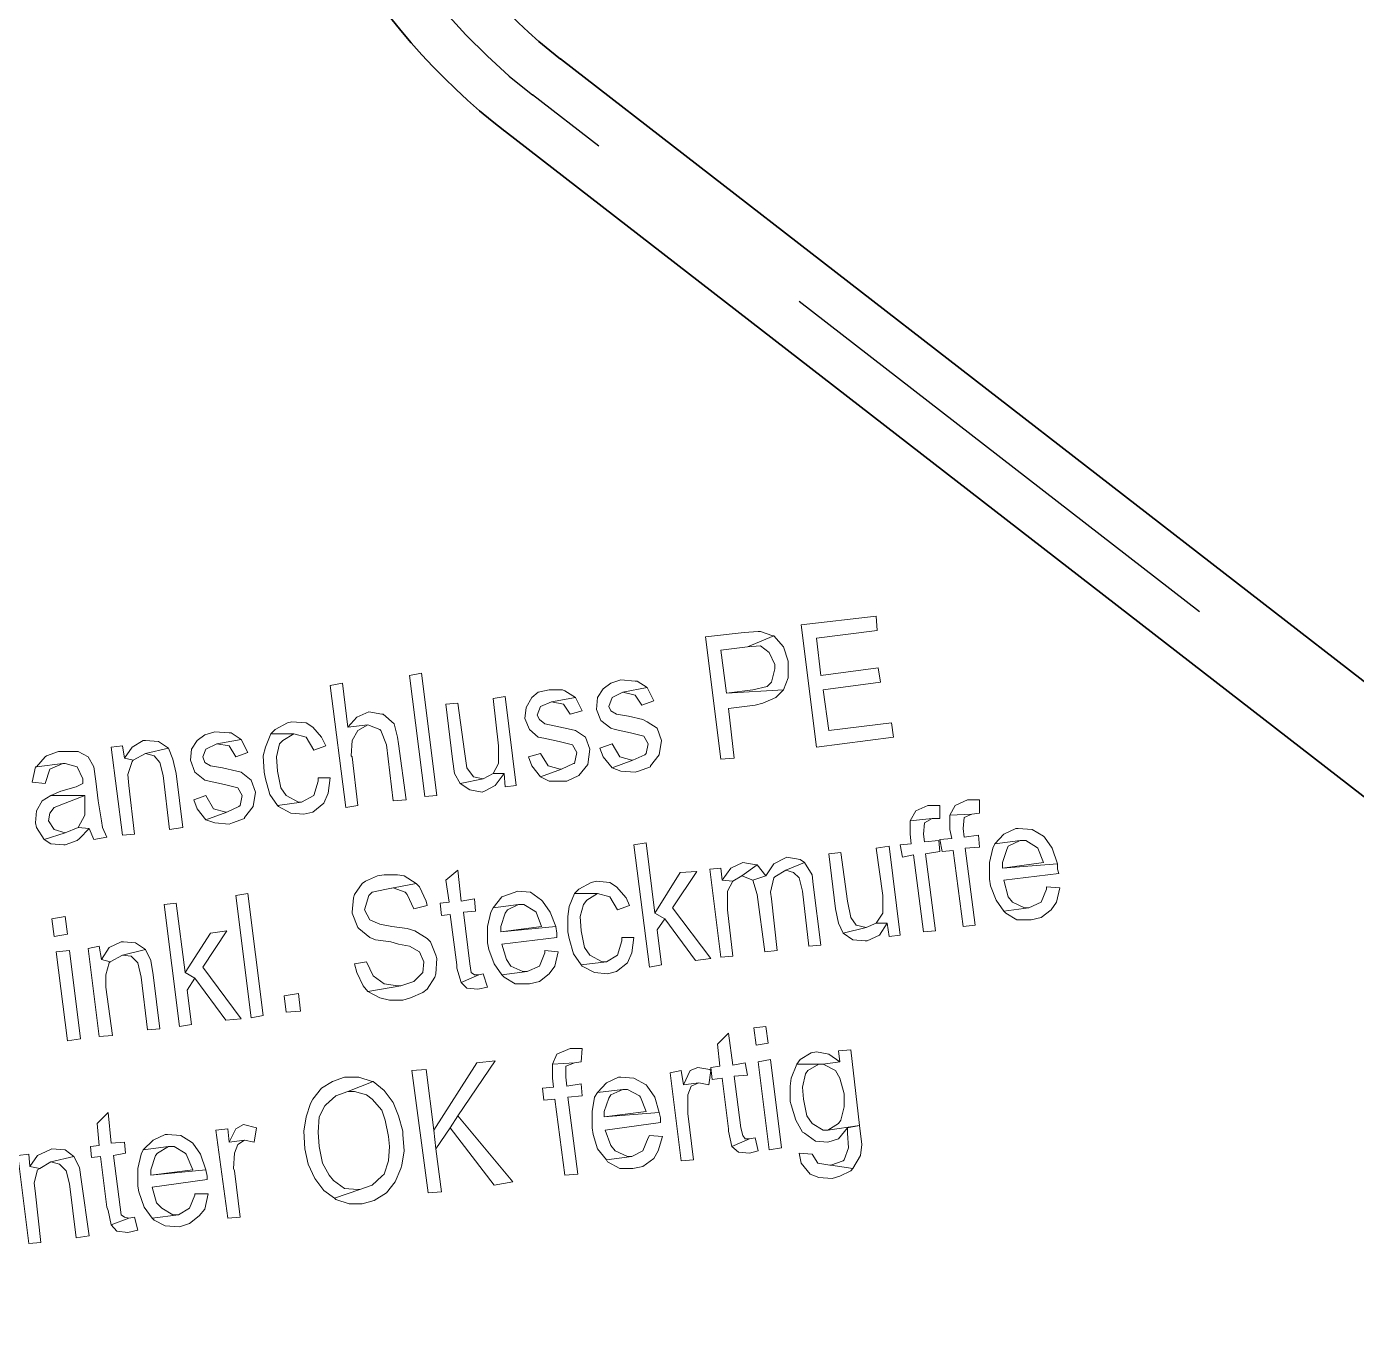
# Model space of a CAD drawing. Header units: metres. Extents: x 2713732.4 to 2713757.2, y 1226081.6 to 1226111.3.
# Drawn here: x 2713740.517 to 2713741.83, y 1226093.477 to 1226094.764 of the extents above; entities that cross this region are included whole.
import ezdxf

# ---------------------------------------------------------------- set-up
doc = ezdxf.new("R2010")
doc.units = ezdxf.units.M
doc.linetypes.add('DASHDOT', pattern=[1, 0.5, -0.25, 0, -0.25])
doc.layers.add('einlagen_boden_erstes_og', color=7, linetype='Continuous', true_color=0x000000)

msp = doc.modelspace()

# ---------------------------------------------------------------- linework, layer by layer
at = {"layer": 'einlagen_boden_erstes_og', "color": 150, "linetype": 'Continuous', "lineweight": 35, "true_color": 0x0080ff, "extrusion": (0.000477202, 0.001815, 0.999998)}
for p, q in [((2713742.5722, 1226093.5479, -0.1639), (2713741.0442, 1226094.7318, -0.1654)), ((2713742.5171, 1226093.4768, -0.1638), (2713740.989, 1226094.6607, -0.1652))]:
    msp.add_line(p, q, dxfattribs=at)
at = {"layer": 'einlagen_boden_erstes_og', "color": 7, "linetype": 'DASHDOT', "lineweight": 25, "extrusion": (0.000477202, 0.001815, 0.999998)}
msp.add_line((2713742.5446, 1226093.5124, -0.1639), (2713741.0166, 1226094.6962, -0.1653), dxfattribs=at)
at = {"layer": 'einlagen_boden_erstes_og', "color": 7, "lineweight": 0}
for points in [[(2713741.3558, 1226094.1818), (2713741.2819, 1226094.1731), (2713741.2971, 1226094.0525), (2713741.3731, 1226094.0623), (2713741.371, 1226094.0764), (2713741.309, 1226094.0688), (2713741.3036, 1226094.109), (2713741.3601, 1226094.1166), (2713741.3579, 1226094.1307), (2713741.3014, 1226094.1231), (2713741.2971, 1226094.1601), (2713741.3568, 1226094.1677)], [(2713741.2254, 1226094.1655), (2713741.1874, 1226094.1612), (2713741.2026, 1226094.0406), (2713741.2156, 1226094.0417), (2713741.2102, 1226094.0906), (2713741.2363, 1226094.0938), (2713741.2439, 1226094.096), (2713741.2569, 1226094.1014), (2713741.2645, 1226094.109), (2713741.208, 1226094.1058), (2713741.2026, 1226094.1481), (2713741.2287, 1226094.1514), (2713741.2547, 1226094.1622), (2713741.2537, 1226094.1622), (2713741.2417, 1226094.1666), (2713741.2395, 1226094.1666)], [(2713741.2547, 1226094.1622), (2713741.2287, 1226094.1514), (2713741.2417, 1226094.1525), (2713741.2504, 1226094.146), (2713741.2558, 1226094.134), (2713741.2558, 1226094.1297), (2713741.2526, 1226094.1166), (2713741.2482, 1226094.1123), (2713741.2341, 1226094.109), (2713741.208, 1226094.1058), (2713741.2645, 1226094.109), (2713741.2689, 1226094.121), (2713741.2689, 1226094.1362), (2713741.2689, 1226094.1373), (2713741.2645, 1226094.1514), (2713741.2645, 1226094.1514)], [(2713740.9104, 1226094.0037), (2713740.8952, 1226094.1231), (2713740.9071, 1226094.1253), (2713740.9223, 1226094.0047), (2713740.9104, 1226094.0037)], [(2713740.8289, 1226094.1155), (2713740.817, 1226094.1134), (2713740.8322, 1226093.9928), (2713740.8441, 1226093.995), (2713740.8387, 1226094.0428), (2713740.8376, 1226094.0438), (2713740.8387, 1226094.0591), (2713740.8441, 1226094.0688), (2713740.8539, 1226094.0743), (2713740.8344, 1226094.0721)], [(2713741.1038, 1226094.1188), (2713741.094, 1226094.1155), (2713741.0864, 1226094.1101), (2713741.0809, 1226094.1014), (2713741.0799, 1226094.0895), (2713741.0842, 1226094.0786), (2713741.094, 1226094.071), (2713741.0983, 1226094.0699), (2713741.1135, 1226094.0667), (2713741.1135, 1226094.0667), (2713741.1266, 1226094.0634), (2713741.1309, 1226094.0558), (2713741.1287, 1226094.046), (2713741.1276, 1226094.0449), (2713741.1157, 1226094.0395), (2713741.0951, 1226094.0319), (2713741.1038, 1226094.0286), (2713741.1179, 1226094.0276), (2713741.1211, 1226094.0286), (2713741.1331, 1226094.033), (2713741.1331, 1226094.0341), (2713741.1418, 1226094.0449), (2713741.1439, 1226094.0591), (2713741.1396, 1226094.071), (2713741.1298, 1226094.0775), (2713741.1255, 1226094.0797), (2713741.1114, 1226094.0829), (2713741.0994, 1226094.0851), (2713741.094, 1226094.0884), (2713741.0918, 1226094.0927), (2713741.0951, 1226094.1014), (2713741.1059, 1226094.1068), (2713741.1298, 1226094.1112), (2713741.12, 1226094.1177), (2713741.1179, 1226094.1177)], [(2713741.1298, 1226094.1112), (2713741.1059, 1226094.1068), (2713741.1179, 1226094.1036), (2713741.1244, 1226094.0938), (2713741.1363, 1226094.0982)], [(2713740.9897, 1226094.1025), (2713740.9777, 1226094.1003), (2713740.9832, 1226094.0536), (2713740.9832, 1226094.0514), (2713740.9832, 1226094.0362), (2713740.9777, 1226094.0265), (2713740.9886, 1226094.0265), (2713740.9897, 1226094.0134), (2713741.0006, 1226094.0145)], [(2713741.0331, 1226094.109), (2713741.0223, 1226094.1068), (2713741.0158, 1226094.1014), (2713741.0103, 1226094.0916), (2713741.0092, 1226094.0808), (2713741.0136, 1226094.0699), (2713741.0223, 1226094.0623), (2713741.0277, 1226094.0612), (2713741.0429, 1226094.058), (2713741.0429, 1226094.058), (2713741.056, 1226094.0547), (2713741.0603, 1226094.0471), (2713741.0581, 1226094.0362), (2713741.057, 1226094.0362), (2713741.0451, 1226094.0308), (2713741.0245, 1226094.0232), (2713741.0331, 1226094.0189), (2713741.0473, 1226094.0189), (2713741.0505, 1226094.0189), (2713741.0625, 1226094.0243), (2713741.0625, 1226094.0243), (2713741.0712, 1226094.0352), (2713741.0733, 1226094.0504), (2713741.069, 1226094.0623), (2713741.0592, 1226094.0688), (2713741.0549, 1226094.0699), (2713741.0397, 1226094.0732), (2713741.0288, 1226094.0753), (2713741.0234, 1226094.0797), (2713741.0212, 1226094.084), (2713741.0245, 1226094.0927), (2713741.0353, 1226094.0971), (2713741.0592, 1226094.1014), (2713741.0484, 1226094.1079), (2713741.0462, 1226094.109)], [(2713741.0592, 1226094.1014), (2713741.0353, 1226094.0971), (2713741.0473, 1226094.0949), (2713741.0538, 1226094.0851), (2713741.0657, 1226094.0884)], [(2713740.855, 1226094.0873), (2713740.8431, 1226094.0819), (2713740.8344, 1226094.0721), (2713740.8539, 1226094.0743), (2713740.8659, 1226094.0699), (2713740.867, 1226094.0688), (2713740.8724, 1226094.0547), (2713740.8789, 1226093.9993), (2713740.8919, 1226094.0004), (2713740.8843, 1226094.0558), (2713740.8832, 1226094.0623), (2713740.88, 1226094.0753), (2713740.8691, 1226094.0851), (2713740.868, 1226094.0851)], [(2713740.943, 1226094.096), (2713740.931, 1226094.0949), (2713740.9376, 1226094.0406), (2713740.9397, 1226094.0265), (2713740.9452, 1226094.0167), (2713740.968, 1226094.021), (2713740.9582, 1226094.0232), (2713740.9517, 1226094.0319), (2713740.9495, 1226094.0482)], [(2713740.779, 1226094.0775), (2713740.7746, 1226094.0764), (2713740.7627, 1226094.0699), (2713740.7583, 1226094.0656), (2713740.7811, 1226094.0656), (2713740.7931, 1226094.0623), (2713740.8007, 1226094.0493), (2713740.8126, 1226094.0536), (2713740.8083, 1226094.0623), (2713740.7996, 1226094.0721), (2713740.7931, 1226094.0764)], [(2713740.6345, 1226094.0591), (2713740.6323, 1226094.0591), (2713740.6215, 1226094.0525), (2713740.6139, 1226094.0417), (2713740.6225, 1226094.0395), (2713740.6345, 1226094.046), (2713740.6573, 1226094.0514), (2713740.6475, 1226094.058)], [(2713740.7029, 1226094.0677), (2713740.6932, 1226094.0645), (2713740.6856, 1226094.0591), (2713740.6801, 1226094.0504), (2713740.679, 1226094.0395), (2713740.6834, 1226094.0276), (2713740.6932, 1226094.0199), (2713740.6975, 1226094.0189), (2713740.7127, 1226094.0156), (2713740.7127, 1226094.0156), (2713740.7257, 1226094.0123), (2713740.7301, 1226094.0047), (2713740.7279, 1226093.995), (2713740.7268, 1226093.9939), (2713740.7149, 1226093.9884), (2713740.6942, 1226093.9808), (2713740.7029, 1226093.9776), (2713740.7171, 1226093.9765), (2713740.7203, 1226093.9776), (2713740.7323, 1226093.9819), (2713740.7323, 1226093.983), (2713740.7409, 1226093.9939), (2713740.7431, 1226094.008), (2713740.7388, 1226094.0199), (2713740.729, 1226094.0276), (2713740.7247, 1226094.0286), (2713740.7105, 1226094.0319), (2713740.6986, 1226094.0341), (2713740.6932, 1226094.0373), (2713740.691, 1226094.0428), (2713740.6942, 1226094.0504), (2713740.7051, 1226094.0558), (2713740.729, 1226094.0601), (2713740.7192, 1226094.0667), (2713740.7171, 1226094.0667)], [(2713740.729, 1226094.0601), (2713740.7051, 1226094.0558), (2713740.7171, 1226094.0536), (2713740.7236, 1226094.0428), (2713740.7355, 1226094.0471)], [(2713740.7583, 1226094.0656), (2713740.7529, 1226094.0525), (2713740.7507, 1226094.0438), (2713740.7518, 1226094.0276), (2713740.7529, 1226094.021), (2713740.7572, 1226094.0058), (2713740.7648, 1226093.995), (2713740.7887, 1226093.9982), (2713740.7855, 1226093.9982), (2713740.7735, 1226094.0047), (2713740.7681, 1226094.0123), (2713740.7648, 1226094.0286), (2713740.7638, 1226094.0428), (2713740.767, 1226094.0558), (2713740.7703, 1226094.0591), (2713740.7811, 1226094.0656)], [(2713740.553, 1226094.0482), (2713740.5487, 1226094.0482), (2713740.5367, 1226094.0438), (2713740.5356, 1226094.0428), (2713740.527, 1226094.033), (2713740.553, 1226094.0362), (2713740.5552, 1226094.0362), (2713740.5672, 1226094.033), (2713740.5726, 1226094.021), (2713740.5726, 1226094.0167), (2713740.5661, 1226094.0134), (2713740.5509, 1226094.0091), (2713740.5411, 1226094.0047), (2713740.5748, 1226094.0047), (2713740.5748, 1226093.9993), (2713740.5748, 1226093.9852), (2713740.5682, 1226093.9732), (2713740.5682, 1226093.9732), (2713740.5791, 1226093.9722), (2713740.5834, 1226093.9613), (2713740.5965, 1226093.9635), (2713740.5921, 1226093.9732), (2713740.591, 1226093.9798), (2713740.5878, 1226093.9993), (2713740.5856, 1226094.0189), (2713740.5834, 1226094.033), (2713740.578, 1226094.0428), (2713740.5682, 1226094.0482), (2713740.5661, 1226094.0482)], [(2713740.6117, 1226094.0536), (2713740.6008, 1226094.0525), (2713740.6117, 1226093.9656), (2713740.6236, 1226093.9667), (2713740.6182, 1226094.0145), (2713740.6171, 1226094.0254), (2713740.6215, 1226094.0384), (2713740.6225, 1226094.0395), (2713740.6139, 1226094.0417)], [(2713740.6573, 1226094.0514), (2713740.6345, 1226094.046), (2713740.6432, 1226094.0438), (2713740.6486, 1226094.0373), (2713740.6519, 1226094.0243), (2713740.6584, 1226093.9711), (2713740.6714, 1226093.9732), (2713740.6649, 1226094.0265), (2713740.6617, 1226094.0406)], [(2713741.0245, 1226094.046), (2713741.0125, 1226094.0428), (2713741.0158, 1226094.0341), (2713741.0245, 1226094.0232), (2713741.0451, 1226094.0308), (2713741.044, 1226094.0308), (2713741.0321, 1226094.0341), (2713741.0321, 1226094.0341)], [(2713741.0951, 1226094.0558), (2713741.0831, 1226094.0514), (2713741.0864, 1226094.0428), (2713741.0951, 1226094.0319), (2713741.1157, 1226094.0395), (2713741.1146, 1226094.0395), (2713741.1027, 1226094.0428), (2713741.1027, 1226094.0428)], [(2713740.527, 1226094.033), (2713740.5259, 1226094.033), (2713740.5226, 1226094.0178), (2713740.5356, 1226094.0167), (2713740.54, 1226094.0308), (2713740.54, 1226094.0308), (2713740.553, 1226094.0362)], [(2713740.805, 1226094.0221), (2713740.805, 1226094.0189), (2713740.8007, 1226094.0047), (2713740.8007, 1226094.0047), (2713740.7887, 1226093.9982), (2713740.7648, 1226093.995), (2713740.7659, 1226093.9939), (2713740.7779, 1226093.9874), (2713740.7909, 1226093.9863), (2713740.7996, 1226093.9884), (2713740.8105, 1226093.9971), (2713740.8148, 1226094.0069), (2713740.817, 1226094.0221)], [(2713740.9777, 1226094.0265), (2713740.968, 1226094.021), (2713740.9452, 1226094.0167), (2713740.9549, 1226094.0102), (2713740.9669, 1226094.008), (2713740.9691, 1226094.0091), (2713740.9799, 1226094.0145), (2713740.9886, 1226094.0265)], [(2713740.5411, 1226094.0047), (2713740.5324, 1226093.9993), (2713740.527, 1226093.9895), (2713740.5259, 1226093.9776), (2713740.527, 1226093.9732), (2713740.5346, 1226093.9613), (2713740.5552, 1226093.9678), (2713740.5443, 1226093.9711), (2713740.5389, 1226093.9798), (2713740.54, 1226093.9874), (2713740.5443, 1226093.9928), (2713740.5552, 1226093.9971), (2713740.5639, 1226094.0004), (2713740.5748, 1226094.0047)], [(2713740.6942, 1226094.0047), (2713740.6823, 1226094.0004), (2713740.6856, 1226093.9917), (2713740.6942, 1226093.9808), (2713740.7149, 1226093.9884), (2713740.7138, 1226093.9884), (2713740.7018, 1226093.9917), (2713740.7018, 1226093.9917)], [(2713741.4068, 1226093.995), (2713741.4068, 1226093.995), (2713741.3949, 1226093.9895), (2713741.3894, 1226093.9798), (2713741.4112, 1226093.9819), (2713741.4188, 1226093.9819), (2713741.4188, 1226093.995)], [(2713741.4459, 1226094.0004), (2713741.4459, 1226094.0004), (2713741.434, 1226093.995), (2713741.4285, 1226093.9852), (2713741.4503, 1226093.9863), (2713741.4579, 1226093.9874), (2713741.4579, 1226094.0004)], [(2713741.3894, 1226093.9798), (2713741.3894, 1226093.9667), (2713741.3905, 1226093.9569), (2713741.3797, 1226093.9559), (2713741.3818, 1226093.9439), (2713741.3927, 1226093.9461), (2713741.4025, 1226093.87), (2713741.4144, 1226093.8711), (2713741.4046, 1226093.9472), (2713741.4188, 1226093.9493), (2713741.4177, 1226093.9602), (2713741.4036, 1226093.9591), (2713741.4025, 1226093.9667), (2713741.4036, 1226093.9776), (2713741.4112, 1226093.9819)], [(2713741.4285, 1226093.9852), (2713741.4285, 1226093.9711), (2713741.4307, 1226093.9624), (2713741.4188, 1226093.9613), (2713741.4209, 1226093.9493), (2713741.4318, 1226093.9504), (2713741.4416, 1226093.8755), (2713741.4535, 1226093.8766), (2713741.4437, 1226093.9526), (2713741.4579, 1226093.9537), (2713741.4568, 1226093.9656), (2713741.4427, 1226093.9635), (2713741.4416, 1226093.9722), (2713741.4427, 1226093.983), (2713741.4503, 1226093.9863)], [(2713740.5682, 1226093.9732), (2713740.5552, 1226093.9678), (2713740.5346, 1226093.9613), (2713740.5411, 1226093.9569), (2713740.5541, 1226093.9559), (2713740.5552, 1226093.9559), (2713740.5672, 1226093.9602), (2713740.5693, 1226093.9624), (2713740.5791, 1226093.9722)], [(2713741.4959, 1226093.9722), (2713741.4937, 1226093.9722), (2713741.4818, 1226093.9667), (2713741.4731, 1226093.9569), (2713741.4981, 1226093.9602), (2713741.5035, 1226093.9602), (2713741.5143, 1226093.9537), (2713741.5154, 1226093.9526), (2713741.5209, 1226093.9385), (2713741.4807, 1226093.933), (2713741.535, 1226093.9374), (2713741.5296, 1226093.9526), (2713741.522, 1226093.9635), (2713741.5209, 1226093.9645), (2713741.51, 1226093.9711)], [(2713741.1287, 1226093.958), (2713741.1168, 1226093.9559), (2713741.132, 1226093.8353), (2713741.1439, 1226093.8375), (2713741.1396, 1226093.8722), (2713741.1472, 1226093.8831), (2713741.1374, 1226093.8885)], [(2713741.3688, 1226093.9548), (2713741.3558, 1226093.9526), (2713741.3623, 1226093.9059), (2713741.3623, 1226093.9037), (2713741.3623, 1226093.8885), (2713741.3558, 1226093.8787), (2713741.3666, 1226093.8787), (2713741.3688, 1226093.8657), (2713741.3797, 1226093.8668)], [(2713741.4731, 1226093.9569), (2713741.4709, 1226093.9526), (2713741.4676, 1226093.9385), (2713741.4676, 1226093.9222), (2713741.4687, 1226093.9157), (2713741.4742, 1226093.9015), (2713741.4818, 1226093.8907), (2713741.5067, 1226093.8939), (2713741.5024, 1226093.8939), (2713741.4905, 1226093.8994), (2713741.4861, 1226093.9048), (2713741.4818, 1226093.9211), (2713741.5361, 1226093.9276), (2713741.535, 1226093.932), (2713741.535, 1226093.9374), (2713741.4807, 1226093.933), (2713741.4807, 1226093.9385), (2713741.485, 1226093.9515), (2713741.4861, 1226093.9548), (2713741.4981, 1226093.9602)], [(2713741.2678, 1226093.9439), (2713741.2656, 1226093.9428), (2713741.2547, 1226093.9374), (2713741.2471, 1226093.9254), (2713741.2341, 1226093.9211), (2713741.2341, 1226093.9211), (2713741.2384, 1226093.907), (2713741.246, 1226093.8505), (2713741.258, 1226093.8516), (2713741.2526, 1226093.9026), (2713741.2515, 1226093.9092), (2713741.2547, 1226093.9233), (2713741.2558, 1226093.9244), (2713741.2667, 1226093.9309), (2713741.2852, 1226093.9385), (2713741.2808, 1226093.9417)], [(2713741.321, 1226093.9483), (2713741.309, 1226093.9472), (2713741.3156, 1226093.8929), (2713741.3188, 1226093.8787), (2713741.3232, 1226093.869), (2713741.346, 1226093.8744), (2713741.3362, 1226093.8766), (2713741.3308, 1226093.8842), (2713741.3275, 1226093.9005)], [(2713740.8702, 1226093.9265), (2713740.8637, 1226093.9254), (2713740.8517, 1226093.92), (2713740.8485, 1226093.9178), (2713740.8409, 1226093.907), (2713740.8398, 1226093.9037), (2713740.8387, 1226093.8896), (2713740.8387, 1226093.8885), (2713740.8441, 1226093.8744), (2713740.8452, 1226093.8733), (2713740.8561, 1226093.8646), (2713740.8615, 1226093.8624), (2713740.8767, 1226093.8603), (2713740.8843, 1226093.8581), (2713740.8952, 1226093.8559), (2713740.905, 1226093.8505), (2713740.9093, 1226093.8407), (2713740.9082, 1226093.8299), (2713740.8995, 1226093.8212), (2713740.8995, 1226093.8212), (2713740.8865, 1226093.8168), (2713740.8539, 1226093.8114), (2713740.8659, 1226093.8049), (2713740.8756, 1226093.8027), (2713740.8887, 1226093.8027), (2713740.8963, 1226093.8049), (2713740.9082, 1226093.8103), (2713740.9126, 1226093.8136), (2713740.9202, 1226093.8255), (2713740.9213, 1226093.8288), (2713740.9223, 1226093.844), (2713740.9213, 1226093.8472), (2713740.9158, 1226093.8603), (2713740.9126, 1226093.8635), (2713740.9006, 1226093.8711), (2713740.893, 1226093.8733), (2713740.8778, 1226093.8755), (2713740.8659, 1226093.8777), (2713740.8561, 1226093.882), (2713740.8507, 1226093.8918), (2713740.8507, 1226093.8918), (2713740.855, 1226093.9059), (2713740.8583, 1226093.9092), (2713740.8724, 1226093.9124), (2713740.9017, 1226093.9178), (2713740.8898, 1226093.9254), (2713740.8832, 1226093.9265)], [(2713740.943, 1226093.9309), (2713740.931, 1226093.9211), (2713740.9343, 1226093.8994), (2713740.9256, 1226093.8983), (2713740.9267, 1226093.8863), (2713740.9354, 1226093.8874), (2713740.9419, 1226093.8375), (2713740.9419, 1226093.8342), (2713740.9462, 1226093.8201), (2713740.9636, 1226093.8277), (2713740.9593, 1226093.8277), (2713740.956, 1226093.8299), (2713740.9549, 1226093.8385), (2713740.9484, 1226093.8896), (2713740.9604, 1226093.8907), (2713740.9593, 1226093.9026), (2713740.9462, 1226093.9005)], [(2713741.1787, 1226093.9298), (2713741.1624, 1226093.9287), (2713741.1374, 1226093.8885), (2713741.1472, 1226093.8831), (2713741.1776, 1226093.8418), (2713741.1928, 1226093.844), (2713741.1548, 1226093.8939)], [(2713741.2026, 1226093.933), (2713741.1917, 1226093.932), (2713741.2026, 1226093.8451), (2713741.2145, 1226093.8462), (2713741.2091, 1226093.8918), (2713741.2091, 1226093.895), (2713741.2091, 1226093.9102), (2713741.2145, 1226093.92), (2713741.2037, 1226093.9211)], [(2713741.2243, 1226093.9385), (2713741.2243, 1226093.9385), (2713741.2124, 1226093.933), (2713741.2037, 1226093.9211), (2713741.2145, 1226093.92), (2713741.2232, 1226093.9254), (2713741.2384, 1226093.9363), (2713741.2374, 1226093.9363)], [(2713741.2384, 1226093.9363), (2713741.2232, 1226093.9254), (2713741.2341, 1226093.9211), (2713741.2471, 1226093.9254)], [(2713741.2852, 1226093.9385), (2713741.2667, 1226093.9309), (2713741.2743, 1226093.9287), (2713741.2797, 1226093.9233), (2713741.283, 1226093.9102), (2713741.2895, 1226093.8559), (2713741.3014, 1226093.857), (2713741.2938, 1226093.9168), (2713741.2928, 1226093.9265)], [(2713740.9017, 1226093.9178), (2713740.8724, 1226093.9124), (2713740.8789, 1226093.9135), (2713740.8908, 1226093.9092), (2713740.893, 1226093.907), (2713740.8995, 1226093.8929), (2713740.9126, 1226093.8961), (2713740.9115, 1226093.9005), (2713740.905, 1226093.9146)], [(2713741.0799, 1226093.92), (2713741.0744, 1226093.9189), (2713741.0625, 1226093.9124), (2713741.0581, 1226093.9081), (2713741.0809, 1226093.9081), (2713741.0929, 1226093.9048), (2713741.1005, 1226093.8918), (2713741.1124, 1226093.8961), (2713741.1092, 1226093.9037), (2713741.0994, 1226093.9146), (2713741.0929, 1226093.9189)], [(2713741.5241, 1226093.9146), (2713741.5241, 1226093.9124), (2713741.5187, 1226093.8994), (2713741.5067, 1226093.8939), (2713741.4818, 1226093.8907), (2713741.4839, 1226093.8885), (2713741.4948, 1226093.882), (2713741.5089, 1226093.882), (2713741.5187, 1226093.8842), (2713741.5285, 1226093.8918), (2713741.5339, 1226093.8994), (2713741.5372, 1226093.9135)], [(2713740.7388, 1226093.7853), (2713740.7236, 1226093.9059), (2713740.7355, 1226093.9081), (2713740.7507, 1226093.7875), (2713740.7388, 1226093.7853)], [(2713741.0016, 1226093.9102), (2713740.9995, 1226093.9092), (2713740.9864, 1226093.9048), (2713740.9777, 1226093.8939), (2713741.0027, 1226093.8972), (2713741.0082, 1226093.8972), (2713741.019, 1226093.8907), (2713741.0201, 1226093.8896), (2713741.0255, 1226093.8755), (2713740.9854, 1226093.87), (2713741.0397, 1226093.8755), (2713741.0342, 1226093.8896), (2713741.0266, 1226093.9005), (2713741.0255, 1226093.9015), (2713741.0147, 1226093.9092)], [(2713741.0581, 1226093.9081), (2713741.0527, 1226093.895), (2713741.0516, 1226093.8853), (2713741.0516, 1226093.87), (2713741.0527, 1226093.8635), (2713741.057, 1226093.8483), (2713741.0646, 1226093.8375), (2713741.0896, 1226093.8407), (2713741.0853, 1226093.8407), (2713741.0733, 1226093.8472), (2713741.0679, 1226093.8548), (2713741.0646, 1226093.8711), (2713741.0636, 1226093.8853), (2713741.0668, 1226093.8972), (2713741.0701, 1226093.9015), (2713741.0809, 1226093.9081)], [(2713740.6649, 1226093.8983), (2713740.653, 1226093.8972), (2713740.6682, 1226093.7766), (2713740.6801, 1226093.7788), (2713740.6758, 1226093.8125), (2713740.6834, 1226093.8244), (2713740.6736, 1226093.8299)], [(2713740.9777, 1226093.8939), (2713740.9756, 1226093.8896), (2713740.9723, 1226093.8755), (2713740.9723, 1226093.8592), (2713740.9734, 1226093.8527), (2713740.9788, 1226093.8385), (2713740.9864, 1226093.8277), (2713741.0114, 1226093.8309), (2713741.0071, 1226093.8309), (2713740.9951, 1226093.8364), (2713740.9908, 1226093.8429), (2713740.9864, 1226093.8581), (2713741.0407, 1226093.8646), (2713741.0407, 1226093.869), (2713741.0397, 1226093.8755), (2713740.9854, 1226093.87), (2713740.9854, 1226093.8755), (2713740.9897, 1226093.8885), (2713740.9919, 1226093.8918), (2713741.0027, 1226093.8972)], [(2713740.5552, 1226093.8853), (2713740.5422, 1226093.8831), (2713740.5443, 1226093.8657), (2713740.5574, 1226093.8679)], [(2713741.3558, 1226093.8787), (2713741.346, 1226093.8744), (2713741.3232, 1226093.869), (2713741.3329, 1226093.8624), (2713741.3449, 1226093.8614), (2713741.3471, 1226093.8614), (2713741.359, 1226093.8668), (2713741.3666, 1226093.8787)], [(2713740.6128, 1226093.8603), (2713740.6106, 1226093.8603), (2713740.5987, 1226093.8548), (2713740.591, 1226093.8429), (2713740.5997, 1226093.8407), (2713740.6117, 1226093.8472), (2713740.6345, 1226093.8527), (2713740.6247, 1226093.8592)], [(2713740.7149, 1226093.8711), (2713740.6986, 1226093.869), (2713740.6736, 1226093.8299), (2713740.6834, 1226093.8244), (2713740.7138, 1226093.7831), (2713740.729, 1226093.7842), (2713740.691, 1226093.8353)], [(2713741.1048, 1226093.8646), (2713741.1048, 1226093.8614), (2713741.1005, 1226093.8472), (2713741.1005, 1226093.8472), (2713741.0896, 1226093.8407), (2713741.0646, 1226093.8375), (2713741.0657, 1226093.8364), (2713741.0777, 1226093.8299), (2713741.0907, 1226093.8288), (2713741.0994, 1226093.8309), (2713741.1103, 1226093.8396), (2713741.1146, 1226093.8494), (2713741.1168, 1226093.8646)], [(2713740.5595, 1226093.8516), (2713740.5465, 1226093.8505), (2713740.5574, 1226093.7625), (2713740.5704, 1226093.7647)], [(2713740.5889, 1226093.8559), (2713740.578, 1226093.8538), (2713740.5889, 1226093.7669), (2713740.6019, 1226093.7679), (2713740.5954, 1226093.8157), (2713740.5954, 1226093.8277), (2713740.5987, 1226093.8396), (2713740.5997, 1226093.8407), (2713740.591, 1226093.8429)], [(2713740.6345, 1226093.8527), (2713740.6117, 1226093.8472), (2713740.6204, 1226093.8462), (2713740.6269, 1226093.8396), (2713740.6302, 1226093.8255), (2713740.6367, 1226093.7734), (2713740.6486, 1226093.7745), (2713740.6421, 1226093.8277), (2713740.6399, 1226093.8418)], [(2713741.0288, 1226093.8516), (2713741.0288, 1226093.8494), (2713741.0234, 1226093.8364), (2713741.0114, 1226093.8309), (2713740.9864, 1226093.8277), (2713740.9886, 1226093.8255), (2713740.9995, 1226093.819), (2713741.0136, 1226093.819), (2713741.0234, 1226093.8212), (2713741.0331, 1226093.8288), (2713741.0386, 1226093.8364), (2713741.0418, 1226093.8505)], [(2713740.8528, 1226093.8407), (2713740.8409, 1226093.8385), (2713740.8431, 1226093.8299), (2713740.8496, 1226093.8168), (2713740.8539, 1226093.8114), (2713740.8865, 1226093.8168), (2713740.8832, 1226093.8168), (2713740.8702, 1226093.819), (2713740.8702, 1226093.819), (2713740.8593, 1226093.8266), (2713740.8593, 1226093.8266)], [(2713740.968, 1226093.8288), (2713740.9636, 1226093.8277), (2713740.9462, 1226093.8201), (2713740.9517, 1226093.8146), (2713740.9625, 1226093.8136), (2713740.9723, 1226093.8157)], [(2713740.7735, 1226093.7908), (2713740.7714, 1226093.807), (2713740.7855, 1226093.8092), (2713740.7877, 1226093.7918), (2713740.7735, 1226093.7908)], [(2713741.2102, 1226093.7701), (2713741.1993, 1226093.7593), (2713741.2015, 1226093.7375), (2713741.1928, 1226093.7364), (2713741.1939, 1226093.7245), (2713741.2037, 1226093.7256), (2713741.2102, 1226093.6756), (2713741.2102, 1226093.6734), (2713741.2135, 1226093.6582), (2713741.2308, 1226093.6658), (2713741.2265, 1226093.6658), (2713741.2243, 1226093.6691), (2713741.2222, 1226093.6767), (2713741.2156, 1226093.7278), (2713741.2287, 1226093.7288), (2713741.2265, 1226093.7408), (2713741.2145, 1226093.7386)], [(2713741.2471, 1226093.7766), (2713741.2352, 1226093.7755), (2713741.2374, 1226093.7582), (2713741.2493, 1226093.7603)], [(2713741.0538, 1226093.7549), (2713741.0538, 1226093.7549), (2713741.0407, 1226093.7495), (2713741.0364, 1226093.7397), (2713741.0581, 1226093.7408), (2713741.0646, 1226093.7419), (2713741.0657, 1226093.7549)], [(2713740.9799, 1226093.743), (2713740.9615, 1226093.7408), (2713740.9191, 1226093.6745), (2713740.9213, 1226093.6561), (2713740.9354, 1226093.6767), (2713740.943, 1226093.6886)], [(2713741.2515, 1226093.744), (2713741.2395, 1226093.7419), (2713741.2504, 1226093.655), (2713741.2623, 1226093.6571)], [(2713741.2971, 1226093.7516), (2713741.2917, 1226093.7506), (2713741.2808, 1226093.744), (2713741.2775, 1226093.7397), (2713741.2993, 1226093.7397), (2713741.3036, 1226093.7397), (2713741.3199, 1226093.7419), (2713741.309, 1226093.7495)], [(2713741.3308, 1226093.7538), (2713741.3188, 1226093.7527), (2713741.3199, 1226093.7419), (2713741.3036, 1226093.7397), (2713741.3156, 1226093.7332), (2713741.3199, 1226093.7256), (2713741.3243, 1226093.7104), (2713741.3243, 1226093.6973), (2713741.321, 1226093.6843), (2713741.3188, 1226093.681), (2713741.308, 1226093.6745), (2713741.3395, 1226093.6789)], [(2713740.9115, 1226093.7343), (2713740.8974, 1226093.7332), (2713740.9137, 1226093.6126), (2713740.9267, 1226093.6137), (2713740.9213, 1226093.6561), (2713740.9191, 1226093.6745)], [(2713741.0364, 1226093.7397), (2713741.0364, 1226093.7256), (2713741.0375, 1226093.7169), (2713741.0266, 1226093.7158), (2713741.0277, 1226093.7039), (2713741.0386, 1226093.7049), (2713741.0484, 1226093.63), (2713741.0614, 1226093.6311), (2713741.0516, 1226093.7071), (2713741.0657, 1226093.7082), (2713741.0646, 1226093.7201), (2713741.0505, 1226093.718), (2713741.0494, 1226093.7267), (2713741.0494, 1226093.7375), (2713741.0581, 1226093.7408)], [(2713741.1635, 1226093.7332), (2713741.1526, 1226093.731), (2713741.1635, 1226093.6441), (2713741.1754, 1226093.6452), (2713741.17, 1226093.6908), (2713741.17, 1226093.693), (2713741.17, 1226093.7093), (2713741.1733, 1226093.718), (2713741.1809, 1226093.7212), (2713741.1657, 1226093.7191)], [(2713741.1798, 1226093.7364), (2713741.1722, 1226093.7332), (2713741.1722, 1226093.7332), (2713741.1657, 1226093.7191), (2713741.1809, 1226093.7212), (2713741.1906, 1226093.7191), (2713741.1928, 1226093.7332), (2713741.1917, 1226093.7343)], [(2713741.2775, 1226093.7397), (2713741.2721, 1226093.7256), (2713741.271, 1226093.718), (2713741.271, 1226093.7028), (2713741.2721, 1226093.6995), (2713741.2765, 1226093.6843), (2713741.283, 1226093.6724), (2713741.2852, 1226093.6713), (2713741.296, 1226093.6637), (2713741.308, 1226093.6626), (2713741.3188, 1226093.6658), (2713741.3275, 1226093.6767), (2713741.3395, 1226093.6789), (2713741.308, 1226093.6745), (2713741.3036, 1226093.6745), (2713741.2928, 1226093.681), (2713741.2873, 1226093.6886), (2713741.2841, 1226093.7049), (2713741.283, 1226093.7169), (2713741.2862, 1226093.7299), (2713741.2884, 1226093.7332), (2713741.2993, 1226093.7397)], [(2713740.8322, 1226093.7267), (2713740.8311, 1226093.7267), (2713740.8192, 1226093.7223), (2713740.8083, 1226093.7158), (2713740.7996, 1226093.7049), (2713740.7974, 1226093.7006), (2713740.7931, 1226093.6876), (2713740.7909, 1226093.6734), (2713740.792, 1226093.6561), (2713740.792, 1226093.6561), (2713740.7953, 1226093.6409), (2713740.8018, 1226093.6267), (2713740.8018, 1226093.6267), (2713740.8105, 1226093.6148), (2713740.8213, 1226093.6072), (2713740.8463, 1226093.6159), (2713740.8441, 1226093.6159), (2713740.8311, 1226093.617), (2713740.8202, 1226093.6246), (2713740.8159, 1226093.63), (2713740.8094, 1226093.6419), (2713740.8061, 1226093.6582), (2713740.805, 1226093.6724), (2713740.8061, 1226093.6876), (2713740.8116, 1226093.6984), (2713740.8126, 1226093.6995), (2713740.8224, 1226093.7082), (2713740.8344, 1226093.7125), (2713740.8593, 1226093.7223), (2713740.8583, 1226093.7223), (2713740.8452, 1226093.7267)], [(2713740.8593, 1226093.7223), (2713740.8344, 1226093.7125), (2713740.8409, 1226093.7125), (2713740.8528, 1226093.7093), (2713740.8583, 1226093.7049), (2713740.868, 1226093.6941), (2713740.8713, 1226093.6843), (2713740.8746, 1226093.668), (2713740.8756, 1226093.6582), (2713740.8746, 1226093.6441), (2713740.8702, 1226093.6311), (2713740.868, 1226093.6289), (2713740.8583, 1226093.6202), (2713740.8463, 1226093.6159), (2713740.8213, 1226093.6072), (2713740.8224, 1226093.6061), (2713740.8355, 1226093.6017), (2713740.8485, 1226093.6017), (2713740.8485, 1226093.6017), (2713740.8604, 1226093.605), (2713740.8724, 1226093.6126), (2713740.8724, 1226093.6126), (2713740.8811, 1226093.6235), (2713740.8865, 1226093.6365), (2713740.8876, 1226093.6398), (2713740.8898, 1226093.6539), (2713740.8887, 1226093.6702), (2713740.8887, 1226093.6734), (2713740.8843, 1226093.6886), (2713740.8789, 1226093.7017), (2713740.8789, 1226093.7017), (2713740.8702, 1226093.7136)], [(2713741.1038, 1226093.7267), (2713741.1016, 1226093.7267), (2713741.0896, 1226093.7212), (2713741.0809, 1226093.7115), (2713741.1059, 1226093.7147), (2713741.1103, 1226093.7147), (2713741.1222, 1226093.7082), (2713741.1233, 1226093.7071), (2713741.1287, 1226093.693), (2713741.0875, 1226093.6876), (2713741.1418, 1226093.6919), (2713741.1374, 1226093.7071), (2713741.1298, 1226093.718), (2713741.1287, 1226093.7191), (2713741.1168, 1226093.7256)], [(2713741.0809, 1226093.7115), (2713741.0777, 1226093.7071), (2713741.0755, 1226093.693), (2713741.0755, 1226093.6767), (2713741.0766, 1226093.6702), (2713741.0809, 1226093.6561), (2713741.0896, 1226093.6452), (2713741.1146, 1226093.6485), (2713741.1103, 1226093.6485), (2713741.0983, 1226093.6539), (2713741.094, 1226093.6593), (2713741.0885, 1226093.6745), (2713741.1429, 1226093.6821), (2713741.1429, 1226093.6865), (2713741.1418, 1226093.6919), (2713741.0875, 1226093.6876), (2713741.0875, 1226093.693), (2713741.0918, 1226093.706), (2713741.094, 1226093.7093), (2713741.1059, 1226093.7147)], [(2713740.5976, 1226093.6919), (2713740.5867, 1226093.681), (2713740.5889, 1226093.6593), (2713740.5802, 1226093.6582), (2713740.5813, 1226093.6474), (2713740.59, 1226093.6485), (2713740.5965, 1226093.5985), (2713740.5976, 1226093.5952), (2713740.6008, 1226093.5811), (2713740.6182, 1226093.5876), (2713740.6139, 1226093.5887), (2713740.6106, 1226093.5909), (2713740.6095, 1226093.5985), (2713740.603, 1226093.6495), (2713740.6149, 1226093.6517), (2713740.6139, 1226093.6626), (2713740.6008, 1226093.6615)], [(2713740.7312, 1226093.68), (2713740.7236, 1226093.6756), (2713740.7236, 1226093.6756), (2713740.7171, 1226093.6626), (2713740.7323, 1226093.6647), (2713740.742, 1226093.6626), (2713740.7442, 1226093.6767), (2713740.7442, 1226093.6767)], [(2713740.943, 1226093.6886), (2713740.9354, 1226093.6767), (2713740.9788, 1226093.6202), (2713740.9973, 1226093.6235)], [(2713741.3395, 1226093.6789), (2713741.3275, 1226093.6767), (2713741.3275, 1226093.6713), (2713741.3286, 1226093.6571), (2713741.3243, 1226093.6452), (2713741.3232, 1226093.6441), (2713741.3112, 1226093.6398), (2713741.3329, 1226093.6365), (2713741.3405, 1226093.6495), (2713741.3416, 1226093.6604)], [(2713740.6562, 1226093.6702), (2713740.654, 1226093.6702), (2713740.6421, 1226093.6647), (2713740.6323, 1226093.655), (2713740.6573, 1226093.6582), (2713740.6627, 1226093.6582), (2713740.6736, 1226093.6517), (2713740.6747, 1226093.6506), (2713740.6812, 1226093.6354), (2713740.6399, 1226093.63), (2713740.6942, 1226093.6354), (2713740.6888, 1226093.6506), (2713740.6812, 1226093.6615), (2713740.6801, 1226093.6626), (2713740.6693, 1226093.6691)], [(2713740.716, 1226093.6756), (2713740.704, 1226093.6745), (2713740.716, 1226093.5876), (2713740.7279, 1226093.5887), (2713740.7225, 1226093.6343), (2713740.7214, 1226093.6365), (2713740.7225, 1226093.6517), (2713740.7257, 1226093.6604), (2713740.7323, 1226093.6647), (2713740.7171, 1226093.6626)], [(2713741.132, 1226093.6691), (2713741.1309, 1226093.6669), (2713741.1255, 1226093.6539), (2713741.1146, 1226093.6485), (2713741.0896, 1226093.6452), (2713741.0907, 1226093.643), (2713741.1027, 1226093.6365), (2713741.1157, 1226093.6365), (2713741.1255, 1226093.6387), (2713741.1363, 1226093.6463), (2713741.1407, 1226093.6539), (2713741.145, 1226093.668)], [(2713741.2363, 1226093.6669), (2713741.2308, 1226093.6658), (2713741.2135, 1226093.6582), (2713741.22, 1226093.6528), (2713741.2308, 1226093.6517), (2713741.2395, 1226093.6539)], [(2713740.5194, 1226093.6506), (2713740.5085, 1226093.6495), (2713740.5194, 1226093.5626), (2713740.5313, 1226093.5637), (2713740.5259, 1226093.6115), (2713740.5248, 1226093.6224), (2713740.528, 1226093.6354), (2713740.5302, 1226093.6365), (2713740.5204, 1226093.6387)], [(2713740.5422, 1226093.6561), (2713740.54, 1226093.655), (2713740.528, 1226093.6495), (2713740.5204, 1226093.6387), (2713740.5302, 1226093.6365), (2713740.5411, 1226093.643), (2713740.5639, 1226093.6485), (2713740.5552, 1226093.655)], [(2713740.6323, 1226093.655), (2713740.6302, 1226093.6506), (2713740.6269, 1226093.6365), (2713740.6269, 1226093.6191), (2713740.628, 1226093.6137), (2713740.6334, 1226093.5985), (2713740.641, 1226093.5876), (2713740.6671, 1226093.5909), (2713740.6617, 1226093.5909), (2713740.6508, 1226093.5974), (2713740.6454, 1226093.6028), (2713740.641, 1226093.618), (2713740.6953, 1226093.6256), (2713740.6953, 1226093.6289), (2713740.6942, 1226093.6354), (2713740.6399, 1226093.63), (2713740.6399, 1226093.6354), (2713740.6443, 1226093.6495), (2713740.6464, 1226093.6517), (2713740.6573, 1226093.6582)], [(2713741.2797, 1226093.6517), (2713741.2819, 1226093.6419), (2713741.2906, 1226093.6311), (2713741.2993, 1226093.6278), (2713741.3123, 1226093.6267), (2713741.3199, 1226093.6289), (2713741.3308, 1226093.6343), (2713741.3329, 1226093.6365), (2713741.3112, 1226093.6398), (2713741.3101, 1226093.6398), (2713741.2982, 1226093.6419), (2713741.2928, 1226093.6506)], [(2713740.5639, 1226093.6485), (2713740.5411, 1226093.643), (2713740.5498, 1226093.6409), (2713740.5563, 1226093.6343), (2713740.5595, 1226093.6213), (2713740.5661, 1226093.5681), (2713740.5791, 1226093.5702), (2713740.5715, 1226093.6235), (2713740.5693, 1226093.6376)], [(2713740.6834, 1226093.6115), (2713740.6834, 1226093.6104), (2713740.6779, 1226093.5974), (2713740.6671, 1226093.5909), (2713740.641, 1226093.5876), (2713740.6432, 1226093.5855), (2713740.654, 1226093.58), (2713740.6682, 1226093.5789), (2713740.6779, 1226093.5822), (2713740.6877, 1226093.5898), (2713740.6932, 1226093.5963), (2713740.6964, 1226093.6115)], [(2713740.6236, 1226093.5887), (2713740.6182, 1226093.5876), (2713740.6008, 1226093.5811), (2713740.6063, 1226093.5746), (2713740.6171, 1226093.5735), (2713740.6269, 1226093.5757)]]:
    msp.add_lwpolyline(points, close=True, dxfattribs=at)
at = {"layer": 'einlagen_boden_erstes_og', "color": 7, "linetype": 'DASHDOT', "lineweight": 25, "extrusion": (0.000477202, 0.001815, 0.999998)}
msp.add_arc((2713741.0752, 1226090.8, 3520.5086), 0.6, 187.2325, 232.2325, dxfattribs=at)
at = {"layer": 'einlagen_boden_erstes_og', "color": 150, "linetype": 'Continuous', "lineweight": 35, "true_color": 0x0080ff, "extrusion": (0.000477202, 0.001815, 0.999998)}
for radius in [0.555, 0.645]:
    msp.add_arc((2713741.0752, 1226090.8, 3520.5086), radius, 187.2325, 232.2325, dxfattribs=at)

doc.saveas('drawing.dxf')
